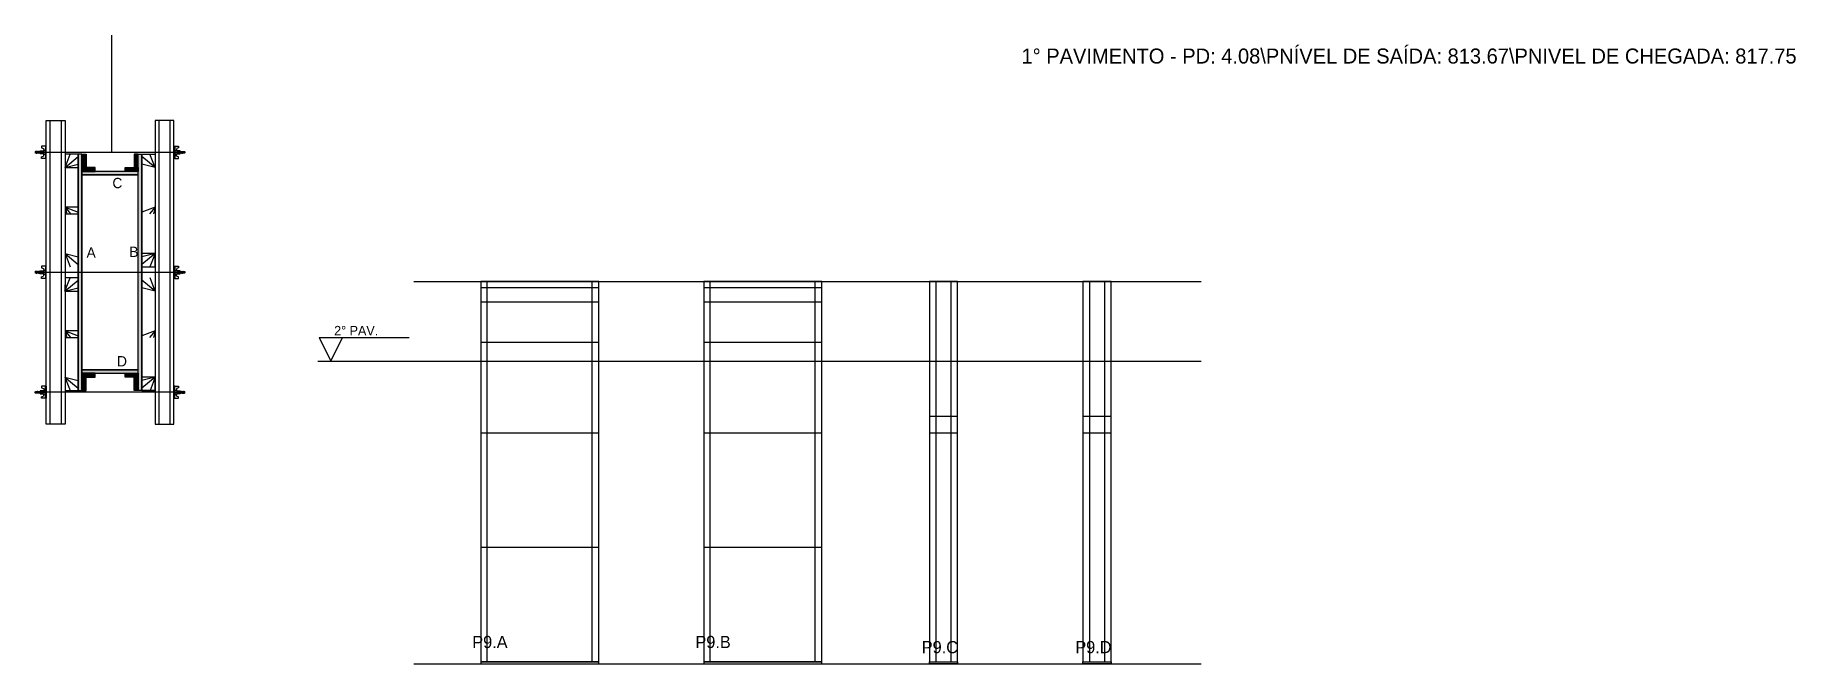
# Model space of a CAD drawing. Header units: metres. Extents: x 4754 to 6632, y 12106 to 12777.
import ezdxf

# ---------------------------------------------------------------- set-up
doc = ezdxf.new("R2010")
doc.units = ezdxf.units.M
for name, color, linetype in [('CHAPA', 7, 'Continuous'), ('Hachura', 7, 'Continuous'), ('Madeira', 7, 'Continuous'), ('NIVEL 1° PAV.', 7, 'Continuous'), ('NIVEL 2° PAV.', 7, 'Continuous'), ('NOMENCLATURA', 7, 'Continuous'), ('Nível', 7, 'Continuous'), ('Painéis', 7, 'Continuous'), ('Perfil Metálico', 7, 'Continuous'), ('SARR_2.2x7', 7, 'Continuous'), ('SARRAFO', 7, 'Continuous'), ('Texto Seção', 7, 'Continuous'), ('TEXTO_GERAL', 7, 'Continuous')]:
    doc.layers.add(name, color=color, linetype=linetype)

msp = doc.modelspace()

# ---------------------------------------------------------------- hatches: boundary and pattern name
at = {"layer": 'Hachura'}
h = msp.add_hatch(color=7, dxfattribs=at)
h.dxf.hatch_style = 1
h.paths.add_polyline_path([(4803.8, 12649.5), (4799.8, 12649.5), (4799.8, 12649.5), (4799.8, 12397.5), (4799.8, 12397.5), (4803.8, 12397.5), (4803.8, 12397.5), (4803.8, 12649.5)])
h = msp.add_hatch(color=7, dxfattribs=at)
h.dxf.hatch_style = 1
h.paths.add_polyline_path([(4803.8, 12635.5), (4808.2, 12635.5), (4808.2, 12635.5), (4808.2, 12649.5), (4808.2, 12649.5), (4803.8, 12649.5), (4803.8, 12649.5), (4803.8, 12635.5)])
h = msp.add_hatch(color=7, dxfattribs=at)
h.dxf.hatch_style = 1
h.paths.add_polyline_path([(4863.8, 12635.5), (4859.4, 12635.5), (4859.4, 12635.5), (4859.4, 12649.5), (4859.4, 12649.5), (4863.8, 12649.5), (4863.8, 12649.5), (4863.8, 12635.5)])
h = msp.add_hatch(color=7, dxfattribs=at)
h.dxf.hatch_style = 1
h.paths.add_polyline_path([(4863.8, 12649.5), (4867.8, 12649.5), (4867.8, 12649.5), (4867.8, 12397.5), (4867.8, 12397.5), (4863.8, 12397.5), (4863.8, 12397.5), (4863.8, 12649.5)])
h = msp.add_hatch(color=7, dxfattribs=at)
h.dxf.hatch_style = 1
h.paths.add_polyline_path([(4803.8, 12631.1), (4803.8, 12635.5), (4803.8, 12635.5), (4817.8, 12635.5), (4817.8, 12635.5), (4817.8, 12631.1), (4817.8, 12631.1), (4803.8, 12631.1)])
h = msp.add_hatch(color=7, dxfattribs=at)
h.dxf.hatch_style = 1
h.paths.add_polyline_path([(4863.8, 12627.5), (4863.8, 12631.1), (4863.8, 12631.1), (4803.8, 12631.1), (4803.8, 12631.1), (4803.8, 12627.5), (4803.8, 12627.5), (4863.8, 12627.5)])
h = msp.add_hatch(color=7, dxfattribs=at)
h.dxf.hatch_style = 1
h.paths.add_polyline_path([(4863.8, 12627.5), (4863.8, 12631.1), (4863.8, 12631.1), (4803.8, 12631.1), (4803.8, 12631.1), (4803.8, 12627.5), (4803.8, 12627.5), (4863.8, 12627.5)])
h = msp.add_hatch(color=7, dxfattribs=at)
h.dxf.hatch_style = 1
h.paths.add_polyline_path([(4863.8, 12631.1), (4863.8, 12635.5), (4863.8, 12635.5), (4849.8, 12635.5), (4849.8, 12635.5), (4849.8, 12631.1), (4849.8, 12631.1), (4863.8, 12631.1)])
h = msp.add_hatch(color=7, dxfattribs=at)
h.dxf.hatch_style = 1
h.paths.add_polyline_path([(4863.8, 12415.9), (4863.8, 12419.5), (4863.8, 12419.5), (4803.8, 12419.5), (4803.8, 12419.5), (4803.8, 12415.9), (4803.8, 12415.9), (4863.8, 12415.9)])
h = msp.add_hatch(color=7, dxfattribs=at)
h.dxf.hatch_style = 1
h.paths.add_polyline_path([(4863.8, 12415.9), (4863.8, 12419.5), (4863.8, 12419.5), (4803.8, 12419.5), (4803.8, 12419.5), (4803.8, 12415.9), (4803.8, 12415.9), (4863.8, 12415.9)])
h = msp.add_hatch(color=7, dxfattribs=at)
h.dxf.hatch_style = 1
h.paths.add_polyline_path([(4803.8, 12411.5), (4803.8, 12415.9), (4803.8, 12415.9), (4817.8, 12415.9), (4817.8, 12415.9), (4817.8, 12411.5), (4817.8, 12411.5), (4803.8, 12411.5)])
h = msp.add_hatch(color=7, dxfattribs=at)
h.dxf.hatch_style = 1
h.paths.add_polyline_path([(4863.8, 12411.5), (4863.8, 12415.9), (4863.8, 12415.9), (4849.8, 12415.9), (4849.8, 12415.9), (4849.8, 12411.5), (4849.8, 12411.5), (4863.8, 12411.5)])
h = msp.add_hatch(color=7, dxfattribs=at)
h.dxf.hatch_style = 1
h.paths.add_polyline_path([(4803.8, 12411.5), (4808.2, 12411.5), (4808.2, 12411.5), (4808.2, 12397.5), (4808.2, 12397.5), (4803.8, 12397.5), (4803.8, 12397.5), (4803.8, 12411.5)])
h = msp.add_hatch(color=7, dxfattribs=at)
h.dxf.hatch_style = 1
h.paths.add_polyline_path([(4863.8, 12411.5), (4859.4, 12411.5), (4859.4, 12411.5), (4859.4, 12397.5), (4859.4, 12397.5), (4863.8, 12397.5), (4863.8, 12397.5), (4863.8, 12411.5)])

# ---------------------------------------------------------------- linework, layer by layer
at = {"layer": 'CHAPA', "color": 7, "lineweight": 25}
for points in [[(4803.8, 12649.5), (4799.8, 12649.5), (4799.8, 12397.5), (4803.8, 12397.5)], [(4803.8, 12649.5), (4799.8, 12649.5), (4799.8, 12397.5), (4803.8, 12397.5)], [(4863.8, 12649.5), (4867.8, 12649.5), (4867.8, 12397.5), (4863.8, 12397.5)], [(4863.8, 12649.5), (4867.8, 12649.5), (4867.8, 12397.5), (4863.8, 12397.5)], [(4863.8, 12627.5), (4863.8, 12631.1), (4803.8, 12631.1), (4803.8, 12627.5)], [(4863.8, 12627.5), (4863.8, 12631.1), (4803.8, 12631.1), (4803.8, 12627.5)], [(4863.8, 12415.9), (4863.8, 12419.5), (4803.8, 12419.5), (4803.8, 12415.9)], [(4863.8, 12415.9), (4863.8, 12419.5), (4803.8, 12419.5), (4803.8, 12415.9)]]:
    msp.add_lwpolyline(points, close=True, dxfattribs=at)
at = {"layer": 'Defpoints', "color": 7, "lineweight": 25}
msp.add_line((4835.7, 12651.5), (4835.7, 12776.5), dxfattribs=at)
at = {"layer": 'Hachura', "color": 7, "lineweight": 25}
for p, q in [((4765.8, 12658), (4760.6, 12658)), ((4760.6, 12658), (4760.6, 12656.3)), ((4760.6, 12656.3), (4762.8, 12655.7)), ((4764.9, 12658), (4764.9, 12645.1)), ((4764.9, 12658), (4764.9, 12652.8)), ((4764.9, 12657.8), (4765.8, 12657.8)), ((4764.9, 12657.6), (4765.8, 12657.6)), ((4764.9, 12657.3), (4765.8, 12657.3)), ((4764.9, 12656.8), (4765.8, 12656.8)), ((4765.8, 12645.1), (4765.8, 12658)), ((4901.8, 12645.1), (4901.8, 12658)), ((4901.8, 12658), (4906.9, 12658)), ((4902.7, 12657.8), (4901.8, 12657.8)), ((4902.7, 12657.6), (4901.8, 12657.6)), ((4902.7, 12657.3), (4901.8, 12657.3)), ((4902.7, 12656.8), (4901.8, 12656.8)), ((4902.7, 12658), (4902.7, 12645.1)), ((4902.7, 12658), (4902.7, 12652.8)), ((4906.9, 12656.3), (4904.7, 12655.7)), ((4906.9, 12658), (4906.9, 12656.3)), ((4754.3, 12652.6), (4754, 12652.2)), ((4754, 12652.2), (4754, 12650.9)), ((4754.3, 12650.6), (4754, 12650.9)), ((4754.6, 12652.6), (4754.3, 12652.6)), ((4754.3, 12652.6), (4754.3, 12652.6)), ((4754.3, 12650.6), (4754.3, 12652.6)), ((4754.9, 12650.6), (4754.3, 12651.9)), ((4754.9, 12650.5), (4754.3, 12651.7)), ((4754.3, 12651.1), (4754.6, 12650.5)), ((4754.3, 12650.9), (4754.4, 12650.6)), ((4754.4, 12650.6), (4754.3, 12650.6)), ((4754.6, 12652.6), (4755.6, 12650.6)), ((4754.6, 12652.6), (4755.6, 12650.6)), ((4754.7, 12652.6), (4755.8, 12650.5)), ((4756, 12650.5), (4754.9, 12652.7)), ((4754.9, 12650.6), (4755.6, 12650.6)), ((4755.8, 12652.6), (4755.1, 12652.6)), ((4756.1, 12650.6), (4755.1, 12652.6)), ((4755.8, 12652.6), (4756.7, 12650.6)), ((4755.9, 12652.6), (4757, 12650.5)), ((4757.2, 12650.5), (4756.1, 12652.7)), ((4756.7, 12650.6), (4756.1, 12650.6)), ((4756.9, 12652.6), (4756.3, 12652.6)), ((4757.3, 12650.6), (4756.3, 12652.6)), ((4756.5, 12652.6), (4756.3, 12652.6)), ((4756.9, 12652.6), (4757.9, 12650.6)), ((4757, 12652.6), (4758.1, 12650.5)), ((4758.3, 12650.5), (4757.3, 12652.7)), ((4757.5, 12650.6), (4757.3, 12650.6)), ((4758.1, 12652.6), (4757.5, 12652.6)), ((4758.4, 12650.6), (4757.5, 12652.6)), ((4757.5, 12650.6), (4757.9, 12650.6)), ((4758.1, 12652.6), (4759.1, 12650.6)), ((4759.1, 12651.4), (4758.4, 12652.7)), ((4758.4, 12650.6), (4759.1, 12650.6)), ((4759.1, 12651.7), (4758.6, 12652.6)), ((4759.1, 12652.6), (4758.6, 12652.6)), ((4912.6, 12651.5), (4758.8, 12651.5)), ((4759.1, 12649.8), (4759.1, 12653.2)), ((4759.1, 12649.8), (4759.1, 12653.2)), ((4759.1, 12653.2), (4762.3, 12653.2)), ((4759.1, 12652.2), (4762.3, 12652.2)), ((4759.1, 12650.6), (4762.3, 12650.6)), ((4762.3, 12649.8), (4759.1, 12649.8)), ((4760.6, 12646.8), (4762.8, 12647.3)), ((4760.6, 12645.1), (4760.6, 12646.8)), ((4764.9, 12645.1), (4760.6, 12645.1)), ((4762.3, 12653.5), (4762.3, 12649.6)), ((4764.9, 12653.5), (4762.3, 12653.5)), ((4762.3, 12649.6), (4762.3, 12649.8)), ((4762.3, 12649.6), (4762.3, 12649.8)), ((4762.3, 12649.6), (4764.9, 12649.6)), ((4764.9, 12651.8), (4762.9, 12651.8)), ((4762.9, 12651.3), (4764.9, 12651.3)), ((4763.1, 12655.4), (4763.1, 12653.5)), ((4763.1, 12647.6), (4763.1, 12649.6)), ((4764.9, 12656), (4765.8, 12656)), ((4764.9, 12654.6), (4765.8, 12654.6)), ((4764.9, 12651.5), (4764.9, 12653.5)), ((4764.9, 12652.8), (4764.9, 12652.2)), ((4764.9, 12651.5), (4765.8, 12651.5)), ((4764.9, 12648.5), (4765.8, 12648.5)), ((4764.9, 12647.1), (4765.8, 12647.1)), ((4764.9, 12646.2), (4765.8, 12646.2)), ((4764.9, 12645.8), (4765.8, 12645.8)), ((4764.9, 12645.4), (4765.8, 12645.4)), ((4764.9, 12645.2), (4765.8, 12645.2)), ((4764.9, 12645.1), (4765.8, 12645.1)), ((4765.2, 12652.5), (4765, 12652.5)), ((4765, 12650.5), (4765.4, 12650.5)), ((4765.6, 12652.5), (4765.2, 12652.5)), ((4765.8, 12646), (4765.8, 12653.8)), ((4902.7, 12656), (4901.8, 12656)), ((4902.7, 12654.6), (4901.8, 12654.6)), ((4901.8, 12646), (4901.8, 12653.8)), ((4902.7, 12651.5), (4901.8, 12651.5)), ((4902.7, 12648.5), (4901.8, 12648.5)), ((4902.7, 12647.1), (4901.8, 12647.1)), ((4902.7, 12646.2), (4901.8, 12646.2)), ((4902.7, 12645.8), (4901.8, 12645.8)), ((4902.7, 12645.4), (4901.8, 12645.4)), ((4902.7, 12645.2), (4901.8, 12645.2)), ((4902.7, 12645.1), (4901.8, 12645.1)), ((4901.9, 12652.5), (4902.4, 12652.5)), ((4902.5, 12650.5), (4902.1, 12650.5)), ((4902.4, 12652.5), (4902.6, 12652.5)), ((4902.7, 12651.5), (4902.7, 12653.5)), ((4902.7, 12653.5), (4905.3, 12653.5)), ((4902.7, 12652.8), (4902.7, 12652.2)), ((4902.7, 12651.8), (4904.7, 12651.8)), ((4904.7, 12651.3), (4902.7, 12651.3)), ((4905.3, 12649.6), (4902.7, 12649.6)), ((4902.7, 12645.1), (4906.9, 12645.1)), ((4904.5, 12655.4), (4904.5, 12653.5)), ((4904.5, 12647.6), (4904.5, 12649.6)), ((4906.9, 12646.8), (4904.7, 12647.3)), ((4905.3, 12653.5), (4905.3, 12649.6)), ((4908.5, 12653.2), (4905.3, 12653.2)), ((4908.5, 12652.2), (4905.3, 12652.2)), ((4908.5, 12650.6), (4905.3, 12650.6)), ((4905.3, 12649.8), (4908.5, 12649.8)), ((4905.3, 12649.6), (4905.3, 12649.8)), ((4905.3, 12649.6), (4905.3, 12649.8)), ((4906.9, 12645.1), (4906.9, 12646.8)), ((4908.4, 12649.8), (4908.4, 12653.2)), ((4908.5, 12649.8), (4908.5, 12653.2)), ((4908.5, 12651.4), (4909.1, 12652.7)), ((4909.4, 12652.6), (4908.5, 12650.6)), ((4908.5, 12651.7), (4908.9, 12652.6)), ((4908.5, 12652.6), (4908.9, 12652.6)), ((4909.1, 12650.6), (4908.5, 12650.6)), ((4909.1, 12650.6), (4910.1, 12652.6)), ((4909.2, 12650.5), (4910.3, 12652.7)), ((4909.4, 12652.6), (4910.1, 12652.6)), ((4910.5, 12652.6), (4909.4, 12650.5)), ((4910.6, 12652.6), (4909.6, 12650.6)), ((4910.1, 12650.6), (4909.6, 12650.6)), ((4910.1, 12650.6), (4910.3, 12650.6)), ((4910.3, 12650.6), (4911.3, 12652.6)), ((4910.4, 12650.5), (4911.4, 12652.7)), ((4910.6, 12652.6), (4911.3, 12652.6)), ((4911.7, 12652.6), (4910.6, 12650.5)), ((4911.8, 12652.6), (4910.8, 12650.6)), ((4910.8, 12650.6), (4911.4, 12650.6)), ((4911, 12652.6), (4911.3, 12652.6)), ((4911.4, 12650.6), (4912.4, 12652.6)), ((4911.5, 12650.5), (4912.6, 12652.7)), ((4911.8, 12652.6), (4912.4, 12652.6)), ((4912.8, 12652.6), (4911.8, 12650.5)), ((4912.9, 12652.6), (4912, 12650.6)), ((4912.9, 12652.6), (4912, 12650.6)), ((4912.6, 12650.6), (4912, 12650.6)), ((4912.6, 12650.6), (4913.3, 12651.9)), ((4912.7, 12650.5), (4913.3, 12651.7)), ((4912.9, 12652.6), (4913.3, 12652.6)), ((4913.3, 12651.1), (4912.9, 12650.5)), ((4913.3, 12650.9), (4913.1, 12650.6)), ((4913.1, 12650.6), (4913.3, 12650.6)), ((4913.3, 12652.6), (4913.3, 12652.6)), ((4913.3, 12652.6), (4913.6, 12652.2)), ((4913.3, 12650.6), (4913.3, 12652.6)), ((4913.3, 12650.6), (4913.6, 12650.9)), ((4913.6, 12652.2), (4913.6, 12650.9)), ((4759, 12521.8), (4759, 12525.2)), ((4759, 12525.2), (4762.3, 12525.2)), ((4759.1, 12521.8), (4759.1, 12525.2)), ((4765.8, 12530), (4760.6, 12530)), ((4760.6, 12530), (4760.6, 12528.3)), ((4760.6, 12528.3), (4762.8, 12527.7)), ((4762.3, 12525.5), (4762.3, 12521.6)), ((4764.8, 12525.5), (4762.3, 12525.5)), ((4763, 12527.4), (4763, 12525.5)), ((4764.8, 12530), (4764.8, 12517.1)), ((4764.8, 12530), (4764.8, 12524.8)), ((4764.8, 12529.8), (4765.8, 12529.8)), ((4764.8, 12529.6), (4765.8, 12529.6)), ((4764.8, 12529.3), (4765.8, 12529.3)), ((4764.8, 12528.8), (4765.8, 12528.8)), ((4764.8, 12528), (4765.8, 12528)), ((4764.8, 12526.6), (4765.8, 12526.6)), ((4764.8, 12523.5), (4764.8, 12525.5)), ((4764.8, 12524.8), (4764.8, 12524.2)), ((4765.8, 12517.1), (4765.8, 12530)), ((4765.8, 12518), (4765.8, 12525.8)), ((4902.7, 12529.8), (4901.7, 12529.8)), ((4902.7, 12529.6), (4901.7, 12529.6)), ((4902.7, 12529.3), (4901.7, 12529.3)), ((4902.7, 12528.8), (4901.7, 12528.8)), ((4902.7, 12528), (4901.7, 12528)), ((4902.7, 12526.6), (4901.7, 12526.6)), ((4901.8, 12517.1), (4901.8, 12530)), ((4901.8, 12530), (4906.9, 12530)), ((4901.8, 12518), (4901.8, 12525.8)), ((4902.7, 12530), (4902.7, 12517.1)), ((4902.7, 12530), (4902.7, 12524.8)), ((4902.7, 12523.5), (4902.7, 12525.5)), ((4902.7, 12525.5), (4905.2, 12525.5)), ((4902.7, 12524.8), (4902.7, 12524.2)), ((4904.5, 12527.4), (4904.5, 12525.5)), ((4906.9, 12528.3), (4904.7, 12527.7)), ((4905.2, 12525.5), (4905.2, 12521.6)), ((4908.5, 12525.2), (4905.2, 12525.2)), ((4906.9, 12530), (4906.9, 12528.3)), ((4908.4, 12521.8), (4908.4, 12525.2)), ((4908.5, 12521.8), (4908.5, 12525.2)), ((4754.3, 12524.6), (4754, 12524.2)), ((4754, 12524.2), (4754, 12522.9)), ((4754.3, 12522.6), (4754, 12522.9)), ((4754.3, 12524.6), (4754.3, 12524.6)), ((4754.3, 12522.6), (4754.3, 12524.6)), ((4754.6, 12524.5), (4754.3, 12524.5)), ((4754.9, 12522.6), (4754.3, 12523.9)), ((4754.8, 12522.5), (4754.3, 12523.6)), ((4754.3, 12523.1), (4754.6, 12522.5)), ((4754.3, 12522.9), (4754.4, 12522.6)), ((4754.4, 12522.6), (4754.3, 12522.6)), ((4754.6, 12524.5), (4755.6, 12522.6)), ((4754.6, 12524.5), (4755.6, 12522.6)), ((4754.7, 12524.6), (4755.8, 12522.5)), ((4756, 12522.5), (4754.9, 12524.7)), ((4754.9, 12522.6), (4755.6, 12522.6)), ((4755.8, 12524.5), (4755.1, 12524.5)), ((4756.1, 12522.6), (4755.1, 12524.5)), ((4755.8, 12524.6), (4756.9, 12522.5)), ((4755.8, 12524.5), (4756.7, 12522.6)), ((4757.2, 12522.5), (4756.1, 12524.7)), ((4756.7, 12522.6), (4756.1, 12522.6)), ((4756.9, 12524.5), (4756.3, 12524.5)), ((4757.2, 12522.6), (4756.3, 12524.5)), ((4756.5, 12524.5), (4756.3, 12524.5)), ((4756.9, 12524.5), (4757.9, 12522.6)), ((4757, 12524.6), (4758.1, 12522.5)), ((4758.3, 12522.5), (4757.2, 12524.7)), ((4757.5, 12522.6), (4757.2, 12522.6)), ((4758.1, 12524.5), (4757.4, 12524.5)), ((4758.4, 12522.6), (4757.4, 12524.5)), ((4757.5, 12522.6), (4757.9, 12522.6)), ((4758.1, 12524.5), (4759, 12522.6)), ((4759, 12523.4), (4758.4, 12524.7)), ((4758.4, 12522.6), (4759, 12522.6)), ((4759, 12523.6), (4758.6, 12524.5)), ((4759, 12524.5), (4758.6, 12524.5)), ((4912.6, 12523.5), (4758.8, 12523.5)), ((4759, 12524.2), (4762.3, 12524.2)), ((4759, 12522.6), (4762.3, 12522.6)), ((4762.3, 12521.8), (4759, 12521.8)), ((4760.6, 12518.7), (4762.8, 12519.3)), ((4760.6, 12517.1), (4760.6, 12518.7)), ((4764.8, 12517.1), (4760.6, 12517.1)), ((4762.3, 12521.6), (4762.3, 12521.8)), ((4762.3, 12521.6), (4762.3, 12521.8)), ((4762.3, 12521.6), (4764.8, 12521.6)), ((4764.8, 12523.8), (4762.8, 12523.8)), ((4762.8, 12523.3), (4764.8, 12523.3)), ((4763, 12519.6), (4763, 12521.6)), ((4764.8, 12523.5), (4765.8, 12523.5)), ((4764.8, 12520.5), (4765.8, 12520.5)), ((4764.8, 12519.1), (4765.8, 12519.1)), ((4764.8, 12518.2), (4765.8, 12518.2)), ((4764.8, 12517.8), (4765.8, 12517.8)), ((4764.8, 12517.4), (4765.8, 12517.4)), ((4764.8, 12517.2), (4765.8, 12517.2)), ((4764.8, 12517.1), (4765.8, 12517.1)), ((4765.2, 12524.5), (4765, 12524.5)), ((4765, 12522.5), (4765.4, 12522.5)), ((4765.6, 12524.5), (4765.2, 12524.5)), ((4902.7, 12519.1), (4901.7, 12519.1)), ((4902.7, 12518.2), (4901.7, 12518.2)), ((4902.7, 12517.8), (4901.7, 12517.8)), ((4902.7, 12517.4), (4901.7, 12517.4)), ((4902.7, 12517.2), (4901.7, 12517.2)), ((4902.7, 12523.5), (4901.8, 12523.5)), ((4902.7, 12520.5), (4901.8, 12520.5)), ((4902.7, 12517.1), (4901.8, 12517.1)), ((4901.9, 12524.5), (4902.3, 12524.5)), ((4902.5, 12522.5), (4902.1, 12522.5)), ((4902.3, 12524.5), (4902.5, 12524.5)), ((4902.7, 12523.8), (4904.7, 12523.8)), ((4904.7, 12523.3), (4902.7, 12523.3)), ((4905.2, 12521.6), (4902.7, 12521.6)), ((4902.7, 12517.1), (4906.9, 12517.1)), ((4904.5, 12519.6), (4904.5, 12521.6)), ((4906.9, 12518.7), (4904.7, 12519.3)), ((4908.5, 12524.2), (4905.2, 12524.2)), ((4908.5, 12522.6), (4905.2, 12522.6)), ((4905.2, 12521.8), (4908.5, 12521.8)), ((4905.2, 12521.6), (4905.2, 12521.8)), ((4905.2, 12521.6), (4905.2, 12521.8)), ((4906.9, 12517.1), (4906.9, 12518.7)), ((4908.5, 12523.4), (4909.1, 12524.7)), ((4909.4, 12524.5), (4908.5, 12522.6)), ((4908.5, 12523.6), (4908.9, 12524.5)), ((4908.5, 12524.5), (4908.9, 12524.5)), ((4909.1, 12522.6), (4908.5, 12522.6)), ((4909.1, 12522.6), (4910.1, 12524.5)), ((4909.2, 12522.5), (4910.3, 12524.7)), ((4910.5, 12524.6), (4909.4, 12522.5)), ((4909.4, 12524.5), (4910.1, 12524.5)), ((4910.6, 12524.5), (4909.6, 12522.6)), ((4910.1, 12522.6), (4909.6, 12522.6)), ((4910.1, 12522.6), (4910.3, 12522.6)), ((4910.3, 12522.5), (4911.4, 12524.7)), ((4910.3, 12522.6), (4911.2, 12524.5)), ((4911.7, 12524.6), (4910.6, 12522.5)), ((4910.6, 12524.5), (4911.2, 12524.5)), ((4911.7, 12524.5), (4910.8, 12522.6)), ((4910.8, 12522.6), (4911.4, 12522.6)), ((4911, 12524.5), (4911.2, 12524.5)), ((4911.4, 12522.6), (4912.4, 12524.5)), ((4911.5, 12522.5), (4912.6, 12524.7)), ((4912.8, 12524.6), (4911.7, 12522.5)), ((4911.7, 12524.5), (4912.4, 12524.5)), ((4912.9, 12524.5), (4911.9, 12522.6)), ((4912.9, 12524.5), (4911.9, 12522.6)), ((4912.6, 12522.6), (4911.9, 12522.6)), ((4912.6, 12522.6), (4913.2, 12523.9)), ((4912.7, 12522.5), (4913.2, 12523.6)), ((4912.9, 12524.5), (4913.2, 12524.5)), ((4913.2, 12523.1), (4912.9, 12522.5)), ((4913.2, 12522.9), (4913.1, 12522.6)), ((4913.1, 12522.6), (4913.2, 12522.6)), ((4913.2, 12524.6), (4913.2, 12524.6)), ((4913.2, 12524.6), (4913.6, 12524.2)), ((4913.2, 12522.6), (4913.2, 12524.6)), ((4913.2, 12522.6), (4913.6, 12522.9)), ((4913.6, 12524.2), (4913.6, 12522.9)), ((4754.3, 12396.4), (4754, 12396.1)), ((4754, 12394.8), (4754, 12396.1)), ((4754.3, 12394.5), (4754, 12394.8)), ((4754.3, 12395.9), (4754.6, 12396.6)), ((4754.9, 12396.5), (4754.3, 12395.4)), ((4754.3, 12396.2), (4754.4, 12396.4)), ((4754.4, 12396.4), (4754.3, 12396.4)), ((4754.9, 12396.4), (4754.3, 12395.1)), ((4754.3, 12396.4), (4754.3, 12394.5)), ((4754.6, 12394.5), (4754.3, 12394.5)), ((4754.3, 12394.5), (4754.3, 12394.5)), ((4754.6, 12394.5), (4755.6, 12396.4)), ((4754.6, 12394.5), (4755.6, 12396.4)), ((4754.7, 12394.4), (4755.8, 12396.6)), ((4756, 12396.5), (4754.9, 12394.4)), ((4754.9, 12396.4), (4755.6, 12396.4)), ((4756.1, 12396.4), (4755.1, 12394.5)), ((4755.8, 12394.5), (4755.1, 12394.5)), ((4755.8, 12394.5), (4756.7, 12396.4)), ((4755.9, 12394.4), (4757, 12396.6)), ((4757.2, 12396.5), (4756.1, 12394.4)), ((4756.7, 12396.4), (4756.1, 12396.4)), ((4757.3, 12396.4), (4756.3, 12394.5)), ((4756.9, 12394.5), (4756.3, 12394.5)), ((4756.5, 12394.5), (4756.3, 12394.5)), ((4756.9, 12394.5), (4757.9, 12396.4)), ((4757, 12394.4), (4758.1, 12396.6)), ((4758.3, 12396.5), (4757.3, 12394.4)), ((4757.5, 12396.4), (4757.3, 12396.4)), ((4757.5, 12396.4), (4757.9, 12396.4)), ((4758.4, 12396.4), (4757.5, 12394.5)), ((4758.1, 12394.5), (4757.5, 12394.5)), ((4758.1, 12394.5), (4759.1, 12396.4)), ((4758.4, 12396.4), (4759.1, 12396.4)), ((4759.1, 12395.6), (4758.4, 12394.4)), ((4759.1, 12395.4), (4758.6, 12394.5)), ((4759.1, 12394.5), (4758.6, 12394.5)), ((4912.6, 12395.5), (4758.8, 12395.5)), ((4759.1, 12397.2), (4759.1, 12393.8)), ((4759.1, 12397.2), (4759.1, 12393.8)), ((4762.3, 12397.2), (4759.1, 12397.2)), ((4759.1, 12396.4), (4762.3, 12396.4)), ((4759.1, 12394.9), (4762.3, 12394.9)), ((4759.1, 12393.8), (4762.3, 12393.8)), ((4764.9, 12402), (4760.6, 12402)), ((4760.6, 12402), (4760.6, 12400.3)), ((4760.6, 12400.3), (4762.8, 12399.7)), ((4762.3, 12393.6), (4762.3, 12397.5)), ((4762.3, 12397.5), (4764.9, 12397.5)), ((4762.3, 12397.5), (4762.3, 12397.2)), ((4762.3, 12397.5), (4762.3, 12397.2)), ((4764.9, 12393.6), (4762.3, 12393.6)), ((4762.9, 12395.7), (4764.9, 12395.7)), ((4764.9, 12395.2), (4762.9, 12395.2)), ((4763.1, 12399.4), (4763.1, 12397.5)), ((4763.1, 12391.6), (4763.1, 12393.6)), ((4764.9, 12389.1), (4764.9, 12402)), ((4764.9, 12402), (4765.8, 12402)), ((4764.9, 12401.8), (4765.8, 12401.8)), ((4764.9, 12401.6), (4765.8, 12401.6)), ((4764.9, 12401.3), (4765.8, 12401.3)), ((4764.9, 12400.8), (4765.8, 12400.8)), ((4764.9, 12400), (4765.8, 12400)), ((4764.9, 12398.5), (4765.8, 12398.5)), ((4764.9, 12395.5), (4764.9, 12393.6)), ((4764.9, 12395.5), (4765.8, 12395.5)), ((4764.9, 12394.2), (4764.9, 12394.9)), ((4764.9, 12389.1), (4764.9, 12394.2)), ((4765, 12396.5), (4765.4, 12396.5)), ((4765.2, 12394.6), (4765, 12394.6)), ((4765.6, 12394.6), (4765.2, 12394.6)), ((4765.8, 12402), (4765.8, 12389.1)), ((4765.8, 12401), (4765.8, 12393.2)), ((4901.8, 12402), (4901.8, 12389.1)), ((4902.7, 12402), (4901.8, 12402)), ((4902.7, 12401.8), (4901.8, 12401.8)), ((4902.7, 12401.6), (4901.8, 12401.6)), ((4902.7, 12401.3), (4901.8, 12401.3)), ((4901.8, 12401), (4901.8, 12393.2)), ((4902.7, 12400.8), (4901.8, 12400.8)), ((4902.7, 12400), (4901.8, 12400)), ((4902.7, 12398.5), (4901.8, 12398.5)), ((4902.7, 12395.5), (4901.8, 12395.5)), ((4901.9, 12394.6), (4902.4, 12394.6)), ((4902.5, 12396.5), (4902.1, 12396.5)), ((4902.4, 12394.6), (4902.6, 12394.6)), ((4902.7, 12389.1), (4902.7, 12402)), ((4902.7, 12402), (4906.9, 12402)), ((4905.3, 12397.5), (4902.7, 12397.5)), ((4904.7, 12395.7), (4902.7, 12395.7)), ((4902.7, 12395.5), (4902.7, 12393.6)), ((4902.7, 12395.2), (4904.7, 12395.2)), ((4902.7, 12394.2), (4902.7, 12394.9)), ((4902.7, 12389.1), (4902.7, 12394.2)), ((4902.7, 12393.6), (4905.3, 12393.6)), ((4904.5, 12399.4), (4904.5, 12397.5)), ((4904.5, 12391.6), (4904.5, 12393.6)), ((4906.9, 12400.3), (4904.7, 12399.7)), ((4905.3, 12393.6), (4905.3, 12397.5)), ((4905.3, 12397.5), (4905.3, 12397.2)), ((4905.3, 12397.5), (4905.3, 12397.2)), ((4905.3, 12397.2), (4908.5, 12397.2)), ((4908.5, 12396.4), (4905.3, 12396.4)), ((4908.5, 12394.9), (4905.3, 12394.9)), ((4908.5, 12393.8), (4905.3, 12393.8)), ((4906.9, 12402), (4906.9, 12400.3)), ((4908.4, 12397.2), (4908.4, 12393.8)), ((4908.5, 12397.2), (4908.5, 12393.8)), ((4909.1, 12396.4), (4908.5, 12396.4)), ((4909.4, 12394.5), (4908.5, 12396.4)), ((4908.5, 12395.6), (4909.1, 12394.4)), ((4908.5, 12395.4), (4908.9, 12394.5)), ((4908.5, 12394.5), (4908.9, 12394.5)), ((4909.1, 12396.4), (4910.1, 12394.5)), ((4909.2, 12396.5), (4910.3, 12394.4)), ((4910.5, 12394.4), (4909.4, 12396.6)), ((4909.4, 12394.5), (4910.1, 12394.5)), ((4910.1, 12396.4), (4909.6, 12396.4)), ((4910.6, 12394.5), (4909.6, 12396.4)), ((4910.1, 12396.4), (4910.3, 12396.4)), ((4910.3, 12396.4), (4911.3, 12394.5)), ((4910.4, 12396.5), (4911.4, 12394.4)), ((4911.7, 12394.4), (4910.6, 12396.6)), ((4910.6, 12394.5), (4911.3, 12394.5)), ((4910.8, 12396.4), (4911.4, 12396.4)), ((4911.8, 12394.5), (4910.8, 12396.4)), ((4911, 12394.5), (4911.3, 12394.5)), ((4911.4, 12396.4), (4912.4, 12394.5)), ((4911.5, 12396.5), (4912.6, 12394.4)), ((4912.8, 12394.4), (4911.8, 12396.6)), ((4911.8, 12394.5), (4912.4, 12394.5)), ((4912.9, 12394.5), (4912, 12396.4)), ((4912.6, 12396.4), (4912, 12396.4)), ((4912.9, 12394.5), (4912, 12396.4)), ((4912.6, 12396.4), (4913.3, 12395.1)), ((4912.7, 12396.5), (4913.3, 12395.4)), ((4913.3, 12395.9), (4912.9, 12396.6)), ((4912.9, 12394.5), (4913.3, 12394.5)), ((4913.3, 12396.2), (4913.1, 12396.4)), ((4913.1, 12396.4), (4913.3, 12396.4)), ((4913.3, 12396.4), (4913.6, 12396.1)), ((4913.3, 12396.4), (4913.3, 12394.5)), ((4913.3, 12394.5), (4913.6, 12394.8)), ((4913.3, 12394.5), (4913.3, 12394.5)), ((4913.6, 12394.8), (4913.6, 12396.1)), ((4760.6, 12390.7), (4762.8, 12391.3)), ((4760.6, 12389.1), (4760.6, 12390.7)), ((4765.8, 12389.1), (4760.6, 12389.1)), ((4764.9, 12392.5), (4765.8, 12392.5)), ((4764.9, 12391.1), (4765.8, 12391.1)), ((4764.9, 12390.2), (4765.8, 12390.2)), ((4764.9, 12389.8), (4765.8, 12389.8)), ((4764.9, 12389.4), (4765.8, 12389.4)), ((4764.9, 12389.2), (4765.8, 12389.2)), ((4902.7, 12392.5), (4901.8, 12392.5)), ((4902.7, 12391.1), (4901.8, 12391.1)), ((4902.7, 12390.2), (4901.8, 12390.2)), ((4902.7, 12389.8), (4901.8, 12389.8)), ((4902.7, 12389.4), (4901.8, 12389.4)), ((4902.7, 12389.2), (4901.8, 12389.2)), ((4901.8, 12389.1), (4906.9, 12389.1)), ((4906.9, 12390.7), (4904.7, 12391.3)), ((4906.9, 12389.1), (4906.9, 12390.7))]:
    msp.add_line(p, q, dxfattribs=at)
at = {"layer": 'Madeira', "color": 7, "lineweight": 25}
for p, q in [((4785.8, 12635.5), (4791.2, 12649.5)), ((4785.8, 12635.5), (4799.8, 12647)), ((4785.8, 12635.5), (4799.8, 12639)), ((4881.8, 12635.5), (4867.8, 12647)), ((4881.8, 12635.5), (4867.8, 12639)), ((4881.8, 12635.5), (4876.3, 12649.5)), ((4785.8, 12593), (4791.5, 12586)), ((4785.8, 12593), (4787.5, 12586)), ((4785.8, 12593), (4799.8, 12587.6)), ((4881.8, 12593), (4867.8, 12587.6)), ((4881.8, 12593), (4876, 12586)), ((4881.8, 12593), (4880, 12586)), ((4785.8, 12543.5), (4799.8, 12532)), ((4785.8, 12543.5), (4799.8, 12540.1)), ((4785.8, 12543.5), (4791.2, 12529.5)), ((4881.8, 12543.5), (4867.8, 12532)), ((4881.8, 12543.5), (4867.8, 12540.1)), ((4881.8, 12543.5), (4876.3, 12529.5)), ((4785.7, 12503.5), (4791.2, 12517.5)), ((4785.7, 12503.5), (4799.8, 12515)), ((4785.7, 12503.5), (4799.7, 12507)), ((4881.8, 12503.5), (4867.8, 12515)), ((4881.8, 12503.5), (4867.8, 12507)), ((4881.8, 12503.5), (4876.4, 12517.5)), ((4785.8, 12461), (4791.5, 12454)), ((4785.8, 12461), (4787.5, 12454)), ((4785.8, 12461), (4799.8, 12455.6)), ((4881.8, 12461), (4867.8, 12455.6)), ((4881.8, 12461), (4876, 12454)), ((4881.8, 12461), (4880, 12454)), ((4785.7, 12411.5), (4799.8, 12400)), ((4785.7, 12411.5), (4799.7, 12408)), ((4785.7, 12411.5), (4791.2, 12397.5)), ((4881.8, 12411.5), (4867.8, 12400)), ((4881.8, 12411.5), (4867.8, 12408)), ((4881.8, 12411.5), (4876.4, 12397.5))]:
    msp.add_line(p, q, dxfattribs=at)
for points in [[(4785.8, 12397.5), (4799.8, 12397.5), (4799.8, 12649.5), (4785.8, 12649.5)], [(4785.8, 12635.5), (4799.8, 12635.5), (4799.8, 12649.5), (4785.8, 12649.5)], [(4881.8, 12397.5), (4867.8, 12397.5), (4867.8, 12649.5), (4881.8, 12649.5)], [(4881.8, 12397.5), (4867.8, 12397.5), (4867.8, 12649.5), (4881.8, 12649.5)], [(4785.8, 12593), (4785.8, 12586), (4799.8, 12586), (4799.8, 12593)], [(4881.8, 12543.5), (4867.8, 12543.5), (4867.8, 12529.5), (4881.8, 12529.5)], [(4785.7, 12503.5), (4799.7, 12503.5), (4799.8, 12517.5), (4785.8, 12517.5)], [(4785.8, 12461), (4785.8, 12454), (4799.8, 12454), (4799.8, 12461)], [(4881.8, 12411.5), (4867.8, 12411.5), (4867.8, 12397.5), (4881.8, 12397.5)]]:
    msp.add_lwpolyline(points, close=True, dxfattribs=at)
at = {"layer": 'NIVEL 1° PAV.', "color": 7, "lineweight": 25}
msp.add_line((5157.6, 12513.8), (5997.4, 12513.8), dxfattribs=at)
at = {"layer": 'NIVEL 2° PAV.', "color": 7, "lineweight": 25}
for p, q in [((5056.8, 12453.8), (5152.8, 12453.8)), ((5056.8, 12453.8), (5069.3, 12428.8)), ((5069.3, 12428.8), (5081.8, 12453.8)), ((5055.4, 12428.8), (5997.4, 12428.8))]:
    msp.add_line(p, q, dxfattribs=at)
at = {"layer": 'Nível', "color": 7, "lineweight": 25}
for p, q in [((5157.6, 12513.8), (5997.4, 12513.8)), ((5157.6, 12105.8), (5997.4, 12105.8))]:
    msp.add_line(p, q, dxfattribs=at)
at = {"layer": 'Painéis', "color": 7, "lineweight": 25}
for p, q in [((5355.1, 12513.8), (5229.1, 12513.8)), ((5229.1, 12513.8), (5229.1, 12105.8)), ((5229.1, 12513.8), (5229.1, 12513.8)), ((5229.1, 12506.8), (5229.1, 12506.8)), ((5355.1, 12105.8), (5355.1, 12513.8)), ((5355.1, 12513.8), (5355.1, 12513.8)), ((5355.1, 12506.8), (5355.1, 12506.8)), ((5593, 12513.8), (5467, 12513.8)), ((5467, 12513.8), (5467, 12105.8)), ((5467, 12513.8), (5467, 12513.8)), ((5467, 12506.8), (5467, 12506.8)), ((5593, 12105.8), (5593, 12513.8)), ((5593, 12513.8), (5593, 12513.8)), ((5593, 12506.8), (5593, 12506.8)), ((5707.6, 12513.8), (5707.6, 12107.8)), ((5737.6, 12107.8), (5737.6, 12513.8)), ((5871.4, 12513.8), (5871.4, 12107.8)), ((5901.4, 12107.8), (5901.4, 12513.8)), ((5355.1, 12491.8), (5229.1, 12491.8)), ((5593, 12491.8), (5467, 12491.8)), ((5355.1, 12448.8), (5229.1, 12448.8)), ((5593, 12448.8), (5467, 12448.8)), ((5737.6, 12369.8), (5707.6, 12369.8)), ((5901.4, 12369.8), (5871.4, 12369.8)), ((5355.1, 12351.8), (5229.1, 12351.8)), ((5593, 12351.8), (5467, 12351.8)), ((5737.6, 12351.8), (5707.6, 12351.8)), ((5901.4, 12351.8), (5871.4, 12351.8)), ((5355.1, 12229.8), (5229.1, 12229.8)), ((5593, 12229.8), (5467, 12229.8)), ((5229.1, 12107.8), (5355.1, 12107.8)), ((5467, 12107.8), (5593, 12107.8)), ((5707.6, 12107.8), (5737.6, 12107.8)), ((5871.4, 12107.8), (5901.4, 12107.8))]:
    msp.add_line(p, q, dxfattribs=at)
for points in [[(4803.8, 12419.5), (4863.8, 12419.5), (4863.8, 12627.5), (4803.8, 12627.5)], [(5355.1, 12107.8), (5229.1, 12107.8), (5229.1, 12105.8), (5355.1, 12105.8)], [(5593, 12107.8), (5467, 12107.8), (5467, 12105.8), (5593, 12105.8)], [(5707.6, 12107.8), (5737.6, 12107.8), (5737.6, 12105.8), (5707.6, 12105.8)], [(5871.4, 12107.8), (5901.4, 12107.8), (5901.4, 12105.8), (5871.4, 12105.8)]]:
    msp.add_lwpolyline(points, close=True, dxfattribs=at)
for points in [[(5737.6, 12513.8), (5737.6, 12513.8), (5707.6, 12513.8), (5707.6, 12513.8)], [(5901.4, 12513.8), (5901.4, 12513.8), (5871.4, 12513.8), (5871.4, 12513.8)]]:
    msp.add_lwpolyline(points, dxfattribs=at)
at = {"layer": 'Perfil Metálico', "color": 7, "lineweight": 25}
for points in [[(4765.8, 12685.5), (4785.8, 12685.5), (4785.8, 12361.5), (4765.8, 12361.5)], [(4781.8, 12361.5), (4769.8, 12361.5), (4769.8, 12685.5), (4781.8, 12685.5)], [(4901.8, 12685.5), (4881.8, 12685.5), (4881.8, 12361.5), (4901.8, 12361.5)], [(4885.8, 12361.5), (4897.8, 12361.5), (4897.8, 12685.5), (4885.8, 12685.5)]]:
    msp.add_lwpolyline(points, close=True, dxfattribs=at)
at = {"layer": 'SARR_2.2x7', "color": 7, "lineweight": 25}
for p, q in [((5355.1, 12506.8), (5229.1, 12506.8)), ((5236.1, 12448.8), (5236.1, 12513.8)), ((5348.1, 12448.8), (5348.1, 12513.8)), ((5593, 12506.8), (5467, 12506.8)), ((5474, 12448.8), (5474, 12513.8)), ((5586, 12448.8), (5586, 12513.8)), ((5714.6, 12513.8), (5714.6, 12369.8)), ((5730.6, 12513.8), (5730.6, 12369.8)), ((5878.4, 12513.8), (5878.4, 12369.8)), ((5894.4, 12513.8), (5894.4, 12369.8)), ((5236.1, 12351.8), (5236.1, 12448.8)), ((5348.1, 12351.8), (5348.1, 12448.8)), ((5474, 12351.8), (5474, 12448.8)), ((5586, 12351.8), (5586, 12448.8)), ((5714.6, 12369.8), (5714.6, 12107.8)), ((5730.6, 12369.8), (5730.6, 12107.8)), ((5878.4, 12369.8), (5878.4, 12107.8)), ((5894.4, 12369.8), (5894.4, 12107.8)), ((5236.1, 12229.8), (5236.1, 12351.8)), ((5348.1, 12229.8), (5348.1, 12351.8)), ((5474, 12229.8), (5474, 12351.8)), ((5586, 12229.8), (5586, 12351.8)), ((5236.1, 12107.8), (5236.1, 12229.8)), ((5348.1, 12107.8), (5348.1, 12229.8)), ((5474, 12107.8), (5474, 12229.8)), ((5586, 12107.8), (5586, 12229.8)), ((5236.1, 12107.8), (5236.1, 12107.8)), ((5348.1, 12107.8), (5348.1, 12107.8)), ((5474, 12107.8), (5474, 12107.8)), ((5586, 12107.8), (5586, 12107.8))]:
    msp.add_line(p, q, dxfattribs=at)
at = {"layer": 'SARRAFO', "color": 7, "lineweight": 25}
for points in [[(4808.2, 12649.5), (4808.2, 12635.5), (4803.8, 12635.5), (4803.8, 12649.5)], [(4859.4, 12649.5), (4859.4, 12635.5), (4863.8, 12635.5), (4863.8, 12649.5)], [(4817.8, 12635.5), (4803.8, 12635.5), (4803.8, 12631.1), (4817.8, 12631.1)], [(4849.8, 12635.5), (4863.8, 12635.5), (4863.8, 12631.1), (4849.8, 12631.1)], [(4817.8, 12415.9), (4803.8, 12415.9), (4803.8, 12411.5), (4817.8, 12411.5)], [(4849.8, 12415.9), (4863.8, 12415.9), (4863.8, 12411.5), (4849.8, 12411.5)], [(4808.2, 12397.5), (4808.2, 12411.5), (4803.8, 12411.5), (4803.8, 12397.5)], [(4859.4, 12397.5), (4859.4, 12411.5), (4863.8, 12411.5), (4863.8, 12397.5)]]:
    msp.add_lwpolyline(points, close=True, dxfattribs=at)

# ---------------------------------------------------------------- texts
at = {"layer": 'NIVEL 2° PAV.', "color": 7, "lineweight": 25}
msp.add_text('2° PAV.', height=10, dxfattribs=at).set_placement((5072.8, 12456.3))
at = {"layer": 'NOMENCLATURA', "color": 7, "lineweight": 25}
msp.add_text('1° PAVIMENTO - PD: 4.08\\PNÍVEL DE SAÍDA: 813.67\\PNIVEL DE CHEGADA: 817.75', height=16, dxfattribs=at).set_placement((5805.9, 12746.3))
at = {"layer": 'Texto Seção', "color": 7, "lineweight": 25}
for s, p in [('P9.A', (5220.1, 12122.6)), ('P9.B', (5458.1, 12122.6)), ('P9.C', (5699.5, 12117.1)), ('P9.D', (5863.3, 12117.1))]:
    msp.add_text(s, height=13, dxfattribs=at).set_placement(p)
at = {"layer": 'TEXTO_GERAL', "color": 7, "lineweight": 25}
for s, p in [('C', (4836.3, 12613.3)), ('A', (4808.7, 12539.1)), ('B', (4854.3, 12539.9)), ('D', (4841.2, 12423.1))]:
    msp.add_text(s, height=11, dxfattribs=at).set_placement(p)

doc.saveas('drawing.dxf')
